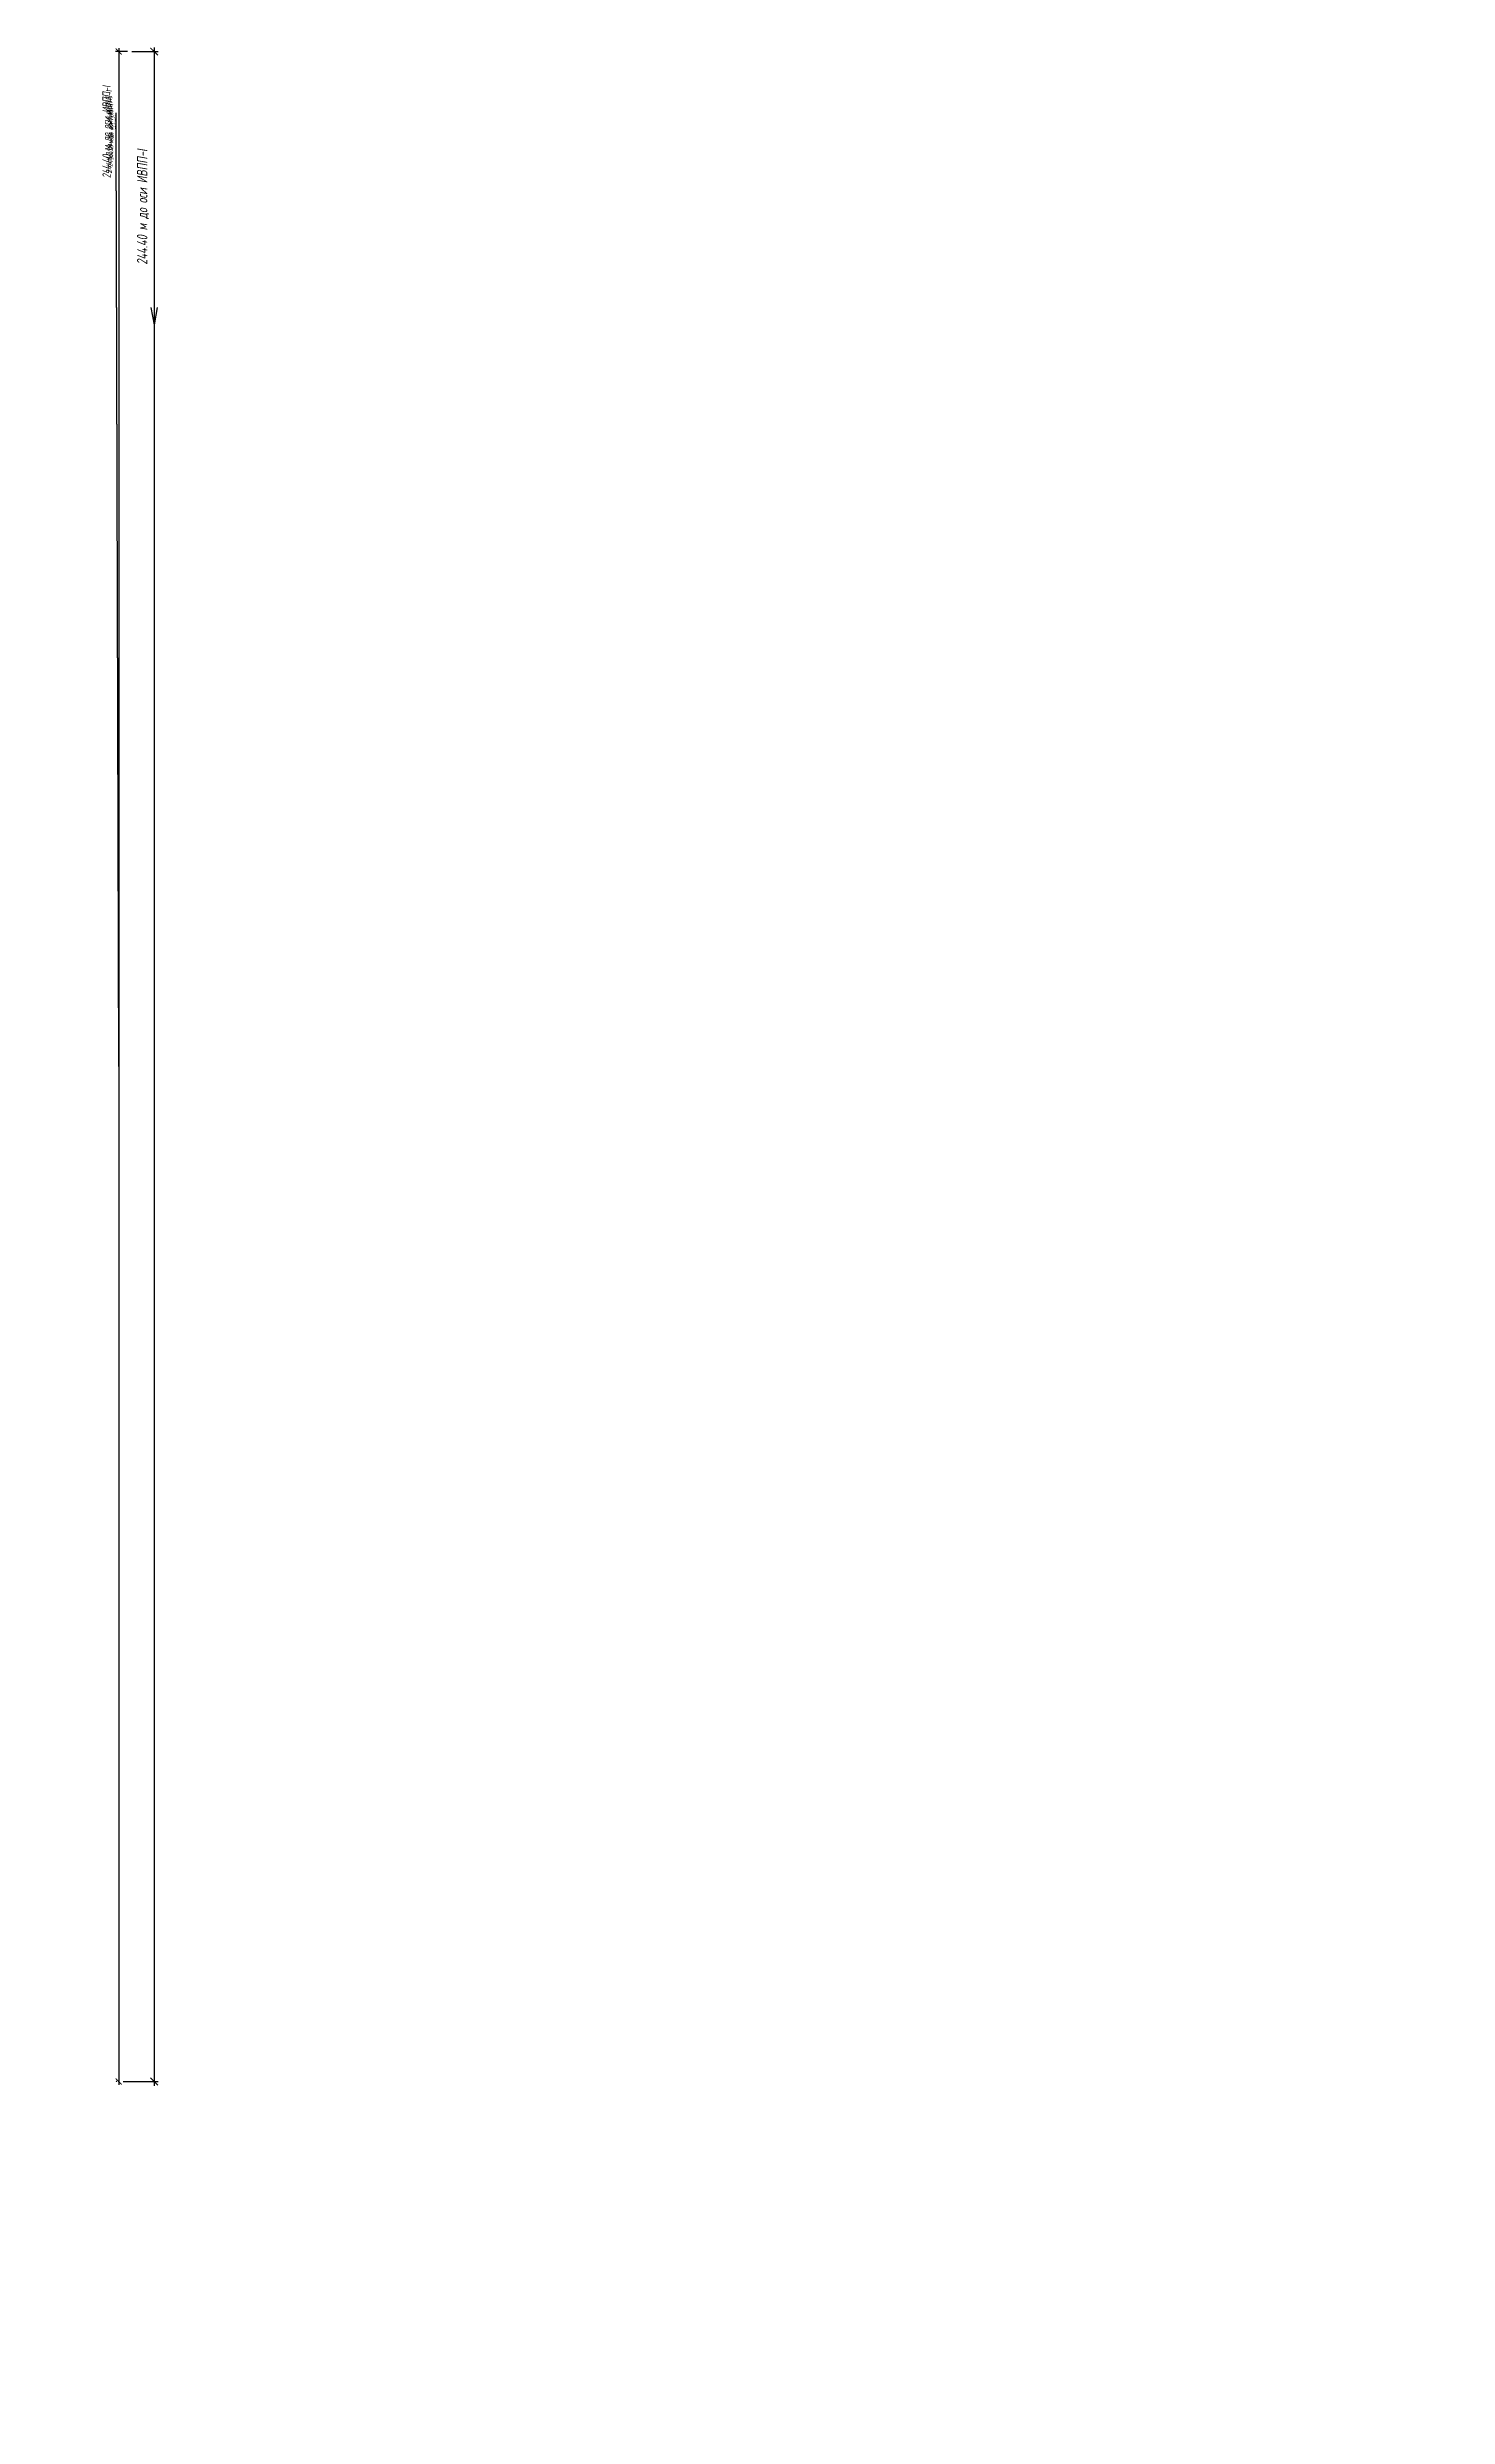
# Model space of a CAD drawing. Header units: millimetres. Extents: x -9712089 to 9811186, y -16952483 to 15586308.
# Drawn here: x 646965 to 815416, y -697814 to -412646 of the extents above; entities that cross this region are included whole.
import ezdxf

# ---------------------------------------------------------------- set-up
doc = ezdxf.new("R2010")
doc.units = ezdxf.units.MM
for name, color, linetype in [('_Dim', 5, 'Continuous'), ('_Dim @ 1', 5, 'Continuous'), ('_Dim @ 200', 5, 'Continuous'), ('_Dim @ 250', 5, 'Continuous'), ('_Dim @ 300', 5, 'Continuous'), ('_Dim @ 400', 5, 'Continuous'), ('_Dim @ 50', 5, 'Continuous'), ('_Dim @ 500', 5, 'Continuous')]:
    doc.layers.add(name, color=color, linetype=linetype)
doc.styles.add('spds_09', font='spdswin.shx', dxfattribs={"width": 0.9, "oblique": 10})
doc.dimstyles.new('Lin_m_1', dxfattribs={"dimscale": 0, "dimtxt": 2.5, "dimasz": 1.8, "dimexe": 1, "dimexo": 1, "dimgap": 1, "dimtad": 1, "dimdec": 1, "dimlfac": 0.001, "dimzin": 1, "dimdsep": 46, "dimtxsty": 'spds_09', "dimblk": 'ARCHTICK', "dimcen": 1.8, "dimdle": 1, "dimclrd": 256, "dimclre": 256, "dimclrt": 7, "dimadec": 1, "dimazin": 1, "dimtfac": 1, "dimtdec": 1, "dimtmove": 1, "dimatfit": 2, "dimfxl": 1, "dimtolj": 1, "dimtzin": 0, "dimlwd": -1, "dimlwe": -1, "dimarcsym": 0})

# ---------------------------------------------------------------- blocks, each defined once
blk = doc.blocks.new('_ArchTick')
at = {"color": 0, "linetype": 'ByBlock', "const_width": 0.15}
blk.add_lwpolyline([(-0.5, -0.5), (0.5, 0.5)], dxfattribs=at)
blk = doc.blocks.new('*D100')
at = {"layer": '_Dim'}
for p, q in [((656353, -413146), (655291, -413146)), ((655541, -412896), (655541, -657733)), ((655323, -657483), (655291, -657483))]:
    blk.add_line(p, q, dxfattribs=at)
at = {"layer": 'Defpoints', "color": 0}
for p in [(656603, -413146), (655541, -657483), (655573, -657483)]:
    blk.add_point(p, dxfattribs=at)
at = {"layer": '_Dim', "xscale": 450, "yscale": 450, "zscale": 450}
for p, rotation in [((655541, -413146), 90), ((655541, -657483), 270)]:
    blk.add_blockref('_ArchTick', p, dxfattribs=dict(at, rotation=rotation))
at = {"layer": '_Dim', "color": 7, "insert": (654561, -422834), "char_height": 625, "attachment_point": 5, "rotation": 90, "style": 'spds_09'}
blk.add_mtext('\\A1;244.40 м до оси ИВПП-I', dxfattribs=at)
blk = doc.blocks.new('*D101')
at = {"layer": '_Dim'}
for p, q in [((657103, -413146), (660298, -413146)), ((659798, -412646), (659798, -657983)), ((656073, -657483), (660298, -657483))]:
    blk.add_line(p, q, dxfattribs=at)
at = {"layer": 'Defpoints', "color": 0}
for p in [(656603, -413146), (655573, -657483), (659798, -657483)]:
    blk.add_point(p, dxfattribs=at)
at = {"layer": '_Dim', "xscale": 900, "yscale": 900, "zscale": 900}
for p, rotation in [((659798, -413146), 90), ((659798, -657483), 270)]:
    blk.add_blockref('_ArchTick', p, dxfattribs=dict(at, rotation=rotation))
at = {"layer": '_Dim', "color": 7, "insert": (658465, -431866), "char_height": 1250, "attachment_point": 5, "rotation": 90, "style": 'spds_09'}
blk.add_mtext('\\A1;244.40 м до оси ИВПП-I', dxfattribs=at)
blk = doc.blocks.new('*D102')
at = {"layer": '_Dim'}
for p, q in [((656403, -413146), (655341, -413146)), ((655541, -412946), (655541, -657683)), ((655373, -657483), (655341, -657483))]:
    blk.add_line(p, q, dxfattribs=at)
at = {"layer": 'Defpoints', "color": 0}
for p in [(656603, -413146), (655541, -657483), (655573, -657483)]:
    blk.add_point(p, dxfattribs=at)
at = {"layer": '_Dim', "xscale": 360, "yscale": 360, "zscale": 360}
for p, rotation in [((655541, -413146), 90), ((655541, -657483), 270)]:
    blk.add_blockref('_ArchTick', p, dxfattribs=dict(at, rotation=rotation))
at = {"layer": '_Dim', "color": 7, "insert": (654694, -422834), "char_height": 500, "attachment_point": 5, "rotation": 90, "style": 'spds_09'}
blk.add_mtext('\\A1;244.40 м до оси ИВПП-I', dxfattribs=at)
blk = doc.blocks.new('*D103')
at = {"layer": '_Dim'}
for p, q in [((656303, -413146), (655241, -413146)), ((655541, -412846), (655541, -657783)), ((655273, -657483), (655241, -657483))]:
    blk.add_line(p, q, dxfattribs=at)
at = {"layer": 'Defpoints', "color": 0}
for p in [(656603, -413146), (655541, -657483), (655573, -657483)]:
    blk.add_point(p, dxfattribs=at)
at = {"layer": '_Dim', "xscale": 540, "yscale": 540, "zscale": 540}
for p, rotation in [((655541, -413146), 90), ((655541, -657483), 270)]:
    blk.add_blockref('_ArchTick', p, dxfattribs=dict(at, rotation=rotation))
at = {"layer": '_Dim', "color": 7, "insert": (654428, -422834), "char_height": 750, "attachment_point": 5, "rotation": 90, "style": 'spds_09'}
blk.add_mtext('\\A1;244.40 м до оси ИВПП-I', dxfattribs=at)
blk = doc.blocks.new('*D104')
at = {"layer": '_Dim'}
for p, q in [((656553, -413146), (655491, -413146)), ((655541, -413096), (655541, -657533)), ((655228, -422884), (655228, -420539)), ((655541, -535314), (655228, -422884)), ((655523, -657483), (655491, -657483))]:
    blk.add_line(p, q, dxfattribs=at)
at = {"layer": 'Defpoints', "color": 0}
for p in [(656603, -413146), (655541, -657483), (655573, -657483)]:
    blk.add_point(p, dxfattribs=at)
at = {"layer": '_Dim', "xscale": 90, "yscale": 90, "zscale": 90}
for p, rotation in [((655541, -413146), 90), ((655541, -657483), 270)]:
    blk.add_blockref('_ArchTick', p, dxfattribs=dict(at, rotation=rotation))
at = {"layer": '_Dim', "color": 7, "insert": (655094, -421711), "char_height": 125, "attachment_point": 5, "rotation": 90, "style": 'spds_09'}
blk.add_mtext('\\A1;244.40 м до оси ИВПП-I', dxfattribs=at)
blk = doc.blocks.new('*D105')
at = {"layer": '_Dim'}
for p, q in [((656203, -413146), (655141, -413146)), ((655541, -412746), (655541, -657883)), ((655173, -657483), (655141, -657483))]:
    blk.add_line(p, q, dxfattribs=at)
at = {"layer": 'Defpoints', "color": 0}
for p in [(656603, -413146), (655541, -657483), (655573, -657483)]:
    blk.add_point(p, dxfattribs=at)
at = {"layer": '_Dim', "xscale": 720, "yscale": 720, "zscale": 720}
for p, rotation in [((655541, -413146), 90), ((655541, -657483), 270)]:
    blk.add_blockref('_ArchTick', p, dxfattribs=dict(at, rotation=rotation))
at = {"layer": '_Dim', "color": 7, "insert": (654161, -422834), "char_height": 1000, "attachment_point": 5, "rotation": 90, "style": 'spds_09'}
blk.add_mtext('\\A1;244.40 м до оси ИВПП-I', dxfattribs=at)
blk = doc.blocks.new('*D106')
at = {"layer": '_Dim'}
for p, q in [((656602, -413146), (655540, -413146)), ((655541, -413145), (655541, -657484)), ((655228, -422835), (655228, -422788)), ((655541, -535314), (655228, -422835)), ((655572, -657483), (655540, -657483))]:
    blk.add_line(p, q, dxfattribs=at)
at = {"layer": 'Defpoints', "color": 0}
for p in [(656603, -413146), (655541, -657483), (655573, -657483)]:
    blk.add_point(p, dxfattribs=at)
at = {"layer": '_Dim', "xscale": 1.8, "yscale": 1.8, "zscale": 1.8}
for p, rotation in [((655541, -413146), 90), ((655541, -657483), 270)]:
    blk.add_blockref('_ArchTick', p, dxfattribs=dict(at, rotation=rotation))
at = {"layer": '_Dim', "color": 7, "insert": (655225, -422811), "char_height": 2.5, "attachment_point": 5, "rotation": 90, "style": 'spds_09'}
blk.add_mtext('\\A1;244.40 м до оси ИВПП-I', dxfattribs=at)
blk = doc.blocks.new('*U150')
at = {"layer": '_Dim @ 1'}
dim = blk.add_linear_dim(base=(655541.22, -657482.83), p1=(656602.76, -413145.94), p2=(655572.96, -657482.83), angle=90, text='244.40 м до оси ИВПП-I', dimstyle='Lin_m_1', override={"dimscale": 1, "dimlfac": 0.001, "dimtxsty": 'spds_09', "dimblk1": 'ArchTick', "dimblk2": 'ArchTick', "dimsah": 1, "dimtix": 0, "dimtofl": 1, "dimtmove": 1, "dimatfit": 2, "dimtolj": 1}, dxfattribs=at)
dim.commit()
dim.dimension.update_dxf_attribs({"geometry": '*D106', "text_midpoint": (655227.72, -422833.81), "dimtype": 128})
at = {"layer": '_Dim @ 200'}
dim = blk.add_linear_dim(base=(655541.22, -657482.83), p1=(656602.76, -413145.94), p2=(655572.96, -657482.83), angle=90, text='244.40 м до оси ИВПП-I', dimstyle='Lin_m_1', override={"dimscale": 200, "dimlfac": 0.001, "dimtxsty": 'spds_09', "dimblk1": 'ArchTick', "dimblk2": 'ArchTick', "dimsah": 1, "dimtix": 0, "dimtofl": 1, "dimtmove": 1, "dimatfit": 2, "dimtolj": 1}, dxfattribs=at)
dim.commit()
dim.dimension.update_dxf_attribs({"geometry": '*D102', "text_midpoint": (655227.72, -422833.81), "dimtype": 128})
at = {"layer": '_Dim @ 250'}
dim = blk.add_linear_dim(base=(655541.22, -657482.83), p1=(656602.76, -413145.94), p2=(655572.96, -657482.83), angle=90, text='244.40 м до оси ИВПП-I', dimstyle='Lin_m_1', override={"dimscale": 250, "dimlfac": 0.001, "dimtxsty": 'spds_09', "dimblk1": 'ArchTick', "dimblk2": 'ArchTick', "dimsah": 1, "dimtix": 0, "dimtofl": 1, "dimtmove": 1, "dimatfit": 2, "dimtolj": 1}, dxfattribs=at)
dim.commit()
dim.dimension.update_dxf_attribs({"geometry": '*D100', "text_midpoint": (655227.72, -422833.81), "dimtype": 128})
at = {"layer": '_Dim @ 300'}
dim = blk.add_linear_dim(base=(655541.22, -657482.83), p1=(656602.76, -413145.94), p2=(655572.96, -657482.83), angle=90, text='244.40 м до оси ИВПП-I', dimstyle='Lin_m_1', override={"dimscale": 300, "dimlfac": 0.001, "dimtxsty": 'spds_09', "dimblk1": 'ArchTick', "dimblk2": 'ArchTick', "dimsah": 1, "dimtix": 0, "dimtofl": 1, "dimtmove": 1, "dimatfit": 2, "dimtolj": 1}, dxfattribs=at)
dim.commit()
dim.dimension.update_dxf_attribs({"geometry": '*D103', "text_midpoint": (655227.72, -422833.81), "dimtype": 128})
at = {"layer": '_Dim @ 400'}
dim = blk.add_linear_dim(base=(655541.22, -657482.83), p1=(656602.76, -413145.94), p2=(655572.96, -657482.83), angle=90, text='244.40 м до оси ИВПП-I', dimstyle='Lin_m_1', override={"dimscale": 400, "dimlfac": 0.001, "dimtxsty": 'spds_09', "dimblk1": 'ArchTick', "dimblk2": 'ArchTick', "dimsah": 1, "dimtix": 0, "dimtofl": 1, "dimtmove": 1, "dimatfit": 2, "dimtolj": 1}, dxfattribs=at)
dim.commit()
dim.dimension.update_dxf_attribs({"geometry": '*D105', "text_midpoint": (655227.72, -422833.81), "dimtype": 128})
at = {"layer": '_Dim @ 50'}
dim = blk.add_linear_dim(base=(655541.22, -657482.83), p1=(656602.76, -413145.94), p2=(655572.96, -657482.83), angle=90, text='244.40 м до оси ИВПП-I', dimstyle='Lin_m_1', override={"dimscale": 50, "dimlfac": 0.001, "dimtxsty": 'spds_09', "dimblk1": 'ArchTick', "dimblk2": 'ArchTick', "dimsah": 1, "dimtix": 0, "dimtofl": 1, "dimtmove": 1, "dimatfit": 2, "dimtolj": 1}, dxfattribs=at)
dim.commit()
dim.dimension.update_dxf_attribs({"geometry": '*D104', "text_midpoint": (655227.72, -422833.81), "dimtype": 128})
at = {"layer": '_Dim @ 500'}
dim = blk.add_linear_dim(base=(659798.38, -657482.83), p1=(656602.76, -413145.94), p2=(655572.96, -657482.83), angle=90, text='244.40 м до оси ИВПП-I', dimstyle='Lin_m_1', override={"dimscale": 500, "dimlfac": 0.001, "dimtxsty": 'spds_09', "dimblk1": 'ArchTick', "dimblk2": 'ArchTick', "dimsah": 1, "dimtix": 0, "dimtofl": 1, "dimtmove": 1, "dimatfit": 2, "dimtolj": 1}, dxfattribs=at)
dim.commit()
dim.dimension.update_dxf_attribs({"geometry": '*D101', "text_midpoint": (659798.38, -431866.06), "dimtype": 128})

msp = doc.modelspace()

# ---------------------------------------------------------------- linework, layer by layer
at = {"layer": '_Dim', "ltscale": 0.333333}
for points in [[(659419, -443949), (659798, -446056)], [(660178, -443949), (659798, -446056)]]:
    msp.add_lwpolyline(points, dxfattribs=at)

# ---------------------------------------------------------------- block references
at = {"layer": '_Dim'}
msp.add_blockref('*U150', (0, 0), dxfattribs=at)

doc.saveas('drawing.dxf')
